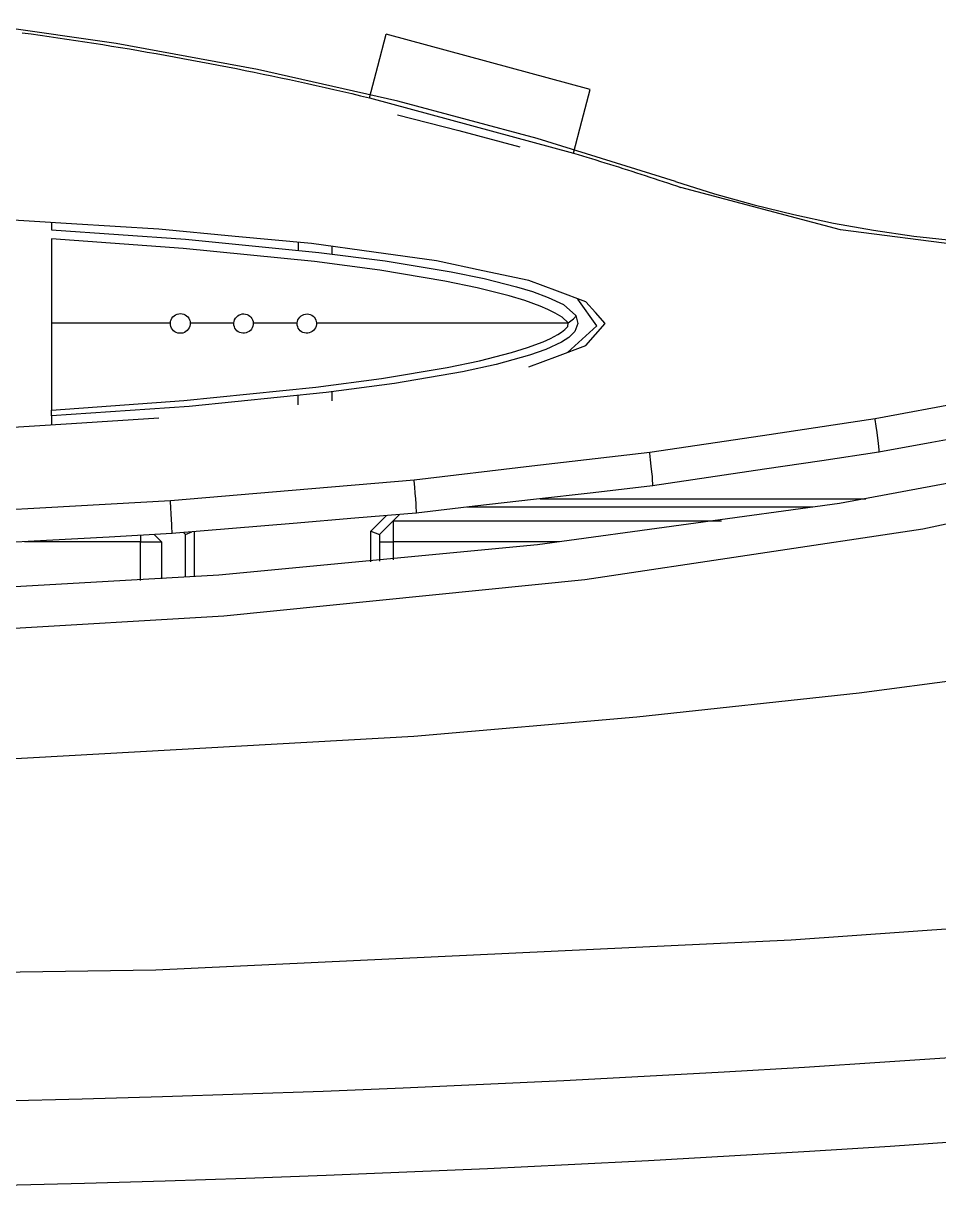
# Model space of a CAD drawing. Header units: millimetres. Extents: x 10547 to 11305, y 9897 to 10391.
# Drawn here: x 11050.4955 to 11050.8192, y 10069.6829 to 10070.0957 of the extents above; entities that cross this region are included whole.
import ezdxf

# ---------------------------------------------------------------- set-up
doc = ezdxf.new("R2010")
doc.units = ezdxf.units.MM
doc.layers.add('LG-AIRCON', color=240, linetype='Continuous')
doc.layers.add('LG-실내기', color=6, linetype='Continuous')

# ---------------------------------------------------------------- blocks, each defined once
blk = doc.blocks.new('15215')
at = {"layer": 'LG-실내기', "color": 0, "linetype": 'Continuous'}
for p, q in [((-7127.438, 12595.359), (-7134.191, 12596.319)), ((-7131.905, 12595.875), (-7131.48, 12595.816)), ((-7131.48, 12595.816), (-7131.055, 12595.757)), ((-7115.027, 12594.293), (-7114.629, 12595.8)), ((-7109.783, 12594.488), (-7114.629, 12595.8)), ((-7131.055, 12595.757), (-7130.63, 12595.696)), ((-7130.63, 12595.696), (-7130.205, 12595.634)), ((-7130.205, 12595.634), (-7129.781, 12595.571)), ((-7129.781, 12595.571), (-7129.356, 12595.507)), ((-7129.356, 12595.507), (-7128.932, 12595.442)), ((-7128.932, 12595.442), (-7128.508, 12595.376)), ((-7128.508, 12595.376), (-7128.084, 12595.309)), ((-7128.084, 12595.309), (-7127.66, 12595.241)), ((-7127.66, 12595.241), (-7127.236, 12595.171)), ((-7120.733, 12594.129), (-7127.438, 12595.359)), ((-7127.236, 12595.171), (-7126.812, 12595.101)), ((-7126.812, 12595.101), (-7126.389, 12595.029)), ((-7126.389, 12595.029), (-7125.965, 12594.956)), ((-7125.965, 12594.956), (-7125.542, 12594.883)), ((-7125.542, 12594.883), (-7125.119, 12594.808)), ((-7125.119, 12594.808), (-7124.696, 12594.732)), ((-7124.696, 12594.732), (-7124.273, 12594.655)), ((-7124.273, 12594.655), (-7123.85, 12594.577)), ((-7123.85, 12594.577), (-7123.428, 12594.497)), ((-7123.428, 12594.497), (-7123.005, 12594.417)), ((-7123.005, 12594.417), (-7122.583, 12594.336)), ((-7122.583, 12594.336), (-7122.161, 12594.253)), ((-7122.161, 12594.253), (-7121.739, 12594.17)), ((-7121.739, 12594.17), (-7121.317, 12594.085)), ((-7114.075, 12592.63), (-7120.733, 12594.129)), ((-7115.426, 12592.786), (-7115.027, 12594.293)), ((-7104.94, 12593.176), (-7109.783, 12594.488)), ((-7121.317, 12594.085), (-7120.895, 12593.999)), ((-7120.895, 12593.999), (-7120.474, 12593.912)), ((-7120.474, 12593.912), (-7120.052, 12593.825)), ((-7120.052, 12593.825), (-7119.631, 12593.736)), ((-7119.631, 12593.736), (-7119.21, 12593.646)), ((-7119.21, 12593.646), (-7118.789, 12593.554)), ((-7118.789, 12593.554), (-7118.368, 12593.462)), ((-7118.368, 12593.462), (-7117.947, 12593.369)), ((-7117.947, 12593.369), (-7117.527, 12593.274)), ((-7117.527, 12593.274), (-7117.106, 12593.178)), ((-7117.106, 12593.178), (-7116.686, 12593.082)), ((-7116.686, 12593.082), (-7116.265, 12592.984)), ((-7105.339, 12591.668), (-7104.94, 12593.176)), ((-7116.265, 12592.984), (-7115.845, 12592.885)), ((-7115.845, 12592.885), (-7115.426, 12592.786)), ((-7115.426, 12592.786), (-7110.581, 12591.473)), ((-7107.465, 12590.86), (-7114.075, 12592.63)), ((-7114.091, 12591.977), (-7111.182, 12591.232)), ((-7110.581, 12591.473), (-7105.737, 12590.161)), ((-7105.737, 12590.161), (-7105.339, 12591.668)), ((-7111.182, 12591.232), (-7108.281, 12590.458)), ((-7100.904, 12588.816), (-7107.465, 12590.86)), ((-7105.737, 12590.161), (-7105.524, 12590.096)), ((-7105.524, 12590.096), (-7105.31, 12590.031)), ((-7105.31, 12590.031), (-7105.097, 12589.966)), ((-7105.097, 12589.966), (-7104.883, 12589.9)), ((-7104.883, 12589.9), (-7104.67, 12589.834)), ((-7104.67, 12589.834), (-7104.457, 12589.768)), ((-7104.457, 12589.768), (-7104.244, 12589.701)), ((-7104.244, 12589.701), (-7104.031, 12589.634)), ((-7104.031, 12589.634), (-7103.818, 12589.567)), ((-7103.818, 12589.567), (-7103.605, 12589.5)), ((-7103.605, 12589.5), (-7103.392, 12589.432)), ((-7103.392, 12589.432), (-7103.18, 12589.364)), ((-7103.18, 12589.364), (-7102.967, 12589.296)), ((-7102.967, 12589.296), (-7102.755, 12589.227)), ((-7102.755, 12589.227), (-7102.542, 12589.158)), ((-7102.542, 12589.158), (-7102.33, 12589.089)), ((-7102.33, 12589.089), (-7102.118, 12589.02)), ((-7102.118, 12589.02), (-7101.906, 12588.95)), ((-7101.906, 12588.95), (-7101.694, 12588.88)), ((-7101.694, 12588.88), (-7101.482, 12588.81)), ((-7101.482, 12588.81), (-7101.27, 12588.74)), ((-7101.27, 12588.74), (-7101.059, 12588.669)), ((-7101.059, 12588.669), (-7100.847, 12588.598)), ((-7100.904, 12588.816), (-7099.041, 12588.228)), ((-7100.847, 12588.598), (-7100.636, 12588.526)), ((-7093.06, 12586.513), (-7100.636, 12588.526)), ((-7099.041, 12588.228), (-7097.169, 12587.702)), ((-7097.169, 12587.702), (-7095.287, 12587.24)), ((-7129.567, 12586.807), (-7133.719, 12587.069)), ((-7095.287, 12587.24), (-7093.395, 12586.839)), ((-7130.509, 12586.867), (-7130.509, 12586.509)), ((-7130.509, 12586.509), (-7124.158, 12586.068)), ((-7125.417, 12586.546), (-7129.567, 12586.807)), ((-7121.793, 12586.204), (-7125.417, 12586.546)), ((-7093.395, 12586.839), (-7091.493, 12586.499)), ((-7085.308, 12585.508), (-7093.06, 12586.513)), ((-7091.493, 12586.499), (-7089.582, 12586.221)), ((-7124.257, 12585.638), (-7130.509, 12586.088)), ((-7130.509, 12586.088), (-7130.509, 12584.099)), ((-7124.158, 12586.068), (-7117.827, 12585.445)), ((-7118.171, 12585.861), (-7121.793, 12586.204)), ((-7118.809, 12585.921), (-7118.809, 12585.556)), ((-7115.208, 12585.45), (-7118.171, 12585.861)), ((-7089.582, 12586.221), (-7087.661, 12586.005)), ((-7118.027, 12585.006), (-7124.257, 12585.638)), ((-7117.827, 12585.445), (-7114.673, 12585.038)), ((-7117.209, 12585.728), (-7117.209, 12585.371)), ((-7112.245, 12585.039), (-7115.208, 12585.45)), ((-7114.924, 12584.595), (-7118.027, 12585.006)), ((-7114.673, 12585.038), (-7111.539, 12584.521)), ((-7110.048, 12584.574), (-7112.245, 12585.039)), ((-7111.842, 12584.078), (-7114.924, 12584.595)), ((-7111.539, 12584.521), (-7109.982, 12584.203)), ((-7107.852, 12584.11), (-7110.048, 12584.574)), ((-7109.982, 12584.203), (-7108.444, 12583.815)), ((-7130.509, 12584.099), (-7130.509, 12582.095)), ((-7110.312, 12583.762), (-7111.842, 12584.078)), ((-7108.797, 12583.382), (-7110.312, 12583.762)), ((-7108.444, 12583.815), (-7107.686, 12583.583)), ((-7106.501, 12583.608), (-7107.852, 12584.11)), ((-7107.686, 12583.583), (-7106.944, 12583.307)), ((-7105.151, 12583.106), (-7106.501, 12583.608)), ((-7108.051, 12583.156), (-7108.797, 12583.382)), ((-7107.318, 12582.893), (-7108.051, 12583.156)), ((-7106.944, 12583.307), (-7106.217, 12582.969)), ((-7104.623, 12581.958), (-7105.532, 12583.232)), ((-7104.695, 12582.586), (-7105.151, 12583.106)), ((-7124.69, 12582.44), (-7124.623, 12582.484)), ((-7124.623, 12582.484), (-7124.55, 12582.516)), ((-7124.55, 12582.516), (-7124.473, 12582.536)), ((-7124.473, 12582.536), (-7124.394, 12582.542)), ((-7124.394, 12582.542), (-7124.315, 12582.535)), ((-7124.315, 12582.535), (-7124.238, 12582.515)), ((-7124.238, 12582.515), (-7124.167, 12582.483)), ((-7124.167, 12582.483), (-7124.101, 12582.439)), ((-7121.611, 12582.474), (-7121.539, 12582.505)), ((-7121.539, 12582.505), (-7121.463, 12582.523)), ((-7121.463, 12582.523), (-7121.386, 12582.529)), ((-7121.386, 12582.529), (-7121.309, 12582.521)), ((-7121.309, 12582.521), (-7121.234, 12582.501)), ((-7121.234, 12582.501), (-7121.165, 12582.468)), ((-7118.605, 12582.47), (-7118.534, 12582.501)), ((-7118.534, 12582.501), (-7118.459, 12582.519)), ((-7118.459, 12582.519), (-7118.382, 12582.524)), ((-7118.382, 12582.524), (-7118.306, 12582.516)), ((-7118.306, 12582.516), (-7118.232, 12582.496)), ((-7118.232, 12582.496), (-7118.163, 12582.463)), ((-7106.959, 12582.74), (-7107.318, 12582.893)), ((-7106.61, 12582.567), (-7106.959, 12582.74)), ((-7106.273, 12582.366), (-7106.61, 12582.567)), ((-7106.217, 12582.969), (-7105.629, 12582.448)), ((-7104.239, 12582.065), (-7104.695, 12582.586)), ((-7130.509, 12582.095), (-7127.69, 12582.095)), ((-7130.509, 12582.095), (-7130.509, 12579.97)), ((-7127.69, 12582.095), (-7124.871, 12582.095)), ((-7124.871, 12582.095), (-7124.859, 12582.174)), ((-7124.871, 12582.048), (-7124.871, 12582.095)), ((-7124.866, 12582.001), (-7124.871, 12582.048)), ((-7124.848, 12581.924), (-7124.866, 12582.001)), ((-7124.859, 12582.174), (-7124.834, 12582.25)), ((-7124.818, 12581.851), (-7124.848, 12581.924)), ((-7124.834, 12582.25), (-7124.797, 12582.321)), ((-7124.797, 12582.321), (-7124.748, 12582.385)), ((-7124.748, 12582.385), (-7124.69, 12582.44)), ((-7124.101, 12582.439), (-7124.045, 12582.385)), ((-7124.045, 12582.385), (-7123.997, 12582.321)), ((-7123.997, 12582.321), (-7123.962, 12582.251)), ((-7123.949, 12581.938), (-7123.979, 12581.864)), ((-7123.962, 12582.251), (-7123.938, 12582.175)), ((-7123.932, 12582.016), (-7123.949, 12581.938)), ((-7123.938, 12582.175), (-7123.928, 12582.095)), ((-7123.928, 12582.095), (-7123.932, 12582.016)), ((-7123.928, 12582.095), (-7122.893, 12582.095)), ((-7122.893, 12582.095), (-7121.858, 12582.095)), ((-7121.858, 12582.095), (-7121.845, 12582.173)), ((-7121.858, 12582.045), (-7121.858, 12582.095)), ((-7121.853, 12581.995), (-7121.858, 12582.045)), ((-7121.835, 12581.92), (-7121.853, 12581.995)), ((-7121.845, 12582.173), (-7121.82, 12582.247)), ((-7121.82, 12582.247), (-7121.783, 12582.316)), ((-7121.783, 12582.316), (-7121.735, 12582.378)), ((-7121.735, 12582.378), (-7121.677, 12582.431)), ((-7121.677, 12582.431), (-7121.611, 12582.474)), ((-7121.165, 12582.468), (-7121.101, 12582.425)), ((-7121.101, 12582.425), (-7121.046, 12582.371)), ((-7121.046, 12582.371), (-7121.001, 12582.308)), ((-7121.001, 12582.308), (-7120.966, 12582.239)), ((-7120.954, 12581.941), (-7120.983, 12581.868)), ((-7120.966, 12582.239), (-7120.945, 12582.168)), ((-7120.938, 12582.017), (-7120.954, 12581.941)), ((-7120.945, 12582.168), (-7120.935, 12582.095)), ((-7120.935, 12582.095), (-7120.938, 12582.017)), ((-7120.935, 12582.095), (-7119.894, 12582.095)), ((-7119.894, 12582.095), (-7118.852, 12582.095)), ((-7118.852, 12582.095), (-7118.839, 12582.172)), ((-7118.852, 12582.044), (-7118.852, 12582.095)), ((-7118.847, 12581.993), (-7118.852, 12582.044)), ((-7118.829, 12581.918), (-7118.847, 12581.993)), ((-7118.839, 12582.172), (-7118.814, 12582.246)), ((-7118.814, 12582.246), (-7118.777, 12582.314)), ((-7118.777, 12582.314), (-7118.729, 12582.376)), ((-7118.729, 12582.376), (-7118.671, 12582.428)), ((-7118.671, 12582.428), (-7118.605, 12582.47)), ((-7118.163, 12582.463), (-7118.101, 12582.419)), ((-7118.101, 12582.419), (-7118.046, 12582.366)), ((-7118.046, 12582.366), (-7118.001, 12582.304)), ((-7118.001, 12582.304), (-7117.968, 12582.235)), ((-7117.956, 12581.942), (-7117.985, 12581.869)), ((-7117.968, 12582.235), (-7117.947, 12582.166)), ((-7117.94, 12582.018), (-7117.956, 12581.942)), ((-7117.947, 12582.166), (-7117.938, 12582.095)), ((-7117.938, 12582.095), (-7117.94, 12582.018)), ((-7117.938, 12582.095), (-7111.964, 12582.095)), ((-7111.964, 12582.095), (-7105.997, 12582.095)), ((-7105.997, 12582.095), (-7106.273, 12582.366)), ((-7106.153, 12581.78), (-7106.009, 12581.93)), ((-7106.028, 12580.69), (-7104.623, 12581.958)), ((-7106.009, 12581.93), (-7105.992, 12582.097)), ((-7105.992, 12582.097), (-7105.995, 12582.096)), ((-7105.992, 12582.097), (-7105.923, 12582.145)), ((-7105.923, 12582.145), (-7105.858, 12582.194)), ((-7105.858, 12582.194), (-7105.798, 12582.242)), ((-7105.798, 12582.242), (-7105.745, 12582.288)), ((-7105.745, 12582.288), (-7105.7, 12582.33)), ((-7105.7, 12582.33), (-7105.665, 12582.368)), ((-7105.527, 12582.064), (-7105.669, 12581.689)), ((-7105.665, 12582.368), (-7105.641, 12582.4)), ((-7105.641, 12582.4), (-7105.628, 12582.426)), ((-7105.627, 12582.443), (-7105.629, 12582.448)), ((-7105.629, 12582.448), (-7105.527, 12582.064)), ((-7105.628, 12582.426), (-7105.627, 12582.432)), ((-7105.626, 12582.437), (-7105.627, 12582.443)), ((-7105.627, 12582.432), (-7105.626, 12582.437)), ((-7104.695, 12581.545), (-7104.239, 12582.065)), ((-7124.775, 12581.785), (-7124.818, 12581.851)), ((-7124.722, 12581.727), (-7124.775, 12581.785)), ((-7124.66, 12581.679), (-7124.722, 12581.727)), ((-7124.591, 12581.642), (-7124.66, 12581.679)), ((-7124.517, 12581.617), (-7124.591, 12581.642)), ((-7124.439, 12581.605), (-7124.517, 12581.617)), ((-7124.359, 12581.605), (-7124.439, 12581.605)), ((-7124.281, 12581.619), (-7124.359, 12581.605)), ((-7124.206, 12581.646), (-7124.281, 12581.619)), ((-7124.136, 12581.685), (-7124.206, 12581.646)), ((-7124.074, 12581.736), (-7124.136, 12581.685)), ((-7124.021, 12581.796), (-7124.074, 12581.736)), ((-7123.979, 12581.864), (-7124.021, 12581.796)), ((-7121.804, 12581.849), (-7121.835, 12581.92)), ((-7121.762, 12581.784), (-7121.804, 12581.849)), ((-7121.71, 12581.728), (-7121.762, 12581.784)), ((-7121.649, 12581.681), (-7121.71, 12581.728)), ((-7121.581, 12581.646), (-7121.649, 12581.681)), ((-7121.508, 12581.622), (-7121.581, 12581.646)), ((-7121.432, 12581.61), (-7121.508, 12581.622)), ((-7121.354, 12581.611), (-7121.432, 12581.61)), ((-7121.278, 12581.626), (-7121.354, 12581.611)), ((-7121.205, 12581.653), (-7121.278, 12581.626)), ((-7121.137, 12581.692), (-7121.205, 12581.653)), ((-7121.076, 12581.741), (-7121.137, 12581.692)), ((-7121.024, 12581.801), (-7121.076, 12581.741)), ((-7120.983, 12581.868), (-7121.024, 12581.801)), ((-7118.798, 12581.848), (-7118.829, 12581.918)), ((-7118.757, 12581.784), (-7118.798, 12581.848)), ((-7118.705, 12581.728), (-7118.757, 12581.784)), ((-7118.645, 12581.682), (-7118.705, 12581.728)), ((-7118.577, 12581.647), (-7118.645, 12581.682)), ((-7118.505, 12581.623), (-7118.577, 12581.647)), ((-7118.429, 12581.612), (-7118.505, 12581.623)), ((-7118.352, 12581.614), (-7118.429, 12581.612)), ((-7118.276, 12581.628), (-7118.352, 12581.614)), ((-7118.204, 12581.655), (-7118.276, 12581.628)), ((-7118.136, 12581.694), (-7118.204, 12581.655)), ((-7118.076, 12581.744), (-7118.136, 12581.694)), ((-7118.025, 12581.802), (-7118.076, 12581.744)), ((-7117.985, 12581.869), (-7118.025, 12581.802)), ((-7106.825, 12581.366), (-7106.477, 12581.552)), ((-7106.477, 12581.552), (-7106.31, 12581.659)), ((-7105.966, 12581.406), (-7106.314, 12581.185)), ((-7106.31, 12581.659), (-7106.153, 12581.78)), ((-7105.669, 12581.689), (-7105.966, 12581.406)), ((-7105.151, 12581.024), (-7104.695, 12581.545)), ((-7108.674, 12580.697), (-7107.921, 12580.93)), ((-7107.921, 12580.93), (-7107.184, 12581.205)), ((-7107.054, 12580.836), (-7107.825, 12580.563)), ((-7107.184, 12581.205), (-7106.825, 12581.366)), ((-7106.314, 12581.185), (-7107.054, 12580.836)), ((-7106.501, 12580.523), (-7105.151, 12581.024)), ((-7111.741, 12579.985), (-7110.199, 12580.306)), ((-7110.199, 12580.306), (-7108.674, 12580.697)), ((-7107.825, 12580.563), (-7109.402, 12580.122)), ((-7107.852, 12580.021), (-7106.501, 12580.523)), ((-7130.509, 12579.97), (-7130.509, 12577.955)), ((-7114.845, 12579.46), (-7111.741, 12579.985)), ((-7111.001, 12579.774), (-7114.226, 12579.218)), ((-7109.402, 12580.122), (-7111.001, 12579.774)), ((-7117.966, 12579.045), (-7114.845, 12579.46)), ((-7114.226, 12579.218), (-7117.47, 12578.788)), ((-7124.229, 12578.408), (-7117.966, 12579.045)), ((-7117.47, 12578.788), (-7123.981, 12578.137)), ((-7118.809, 12578.209), (-7118.809, 12578.635)), ((-7117.209, 12578.82), (-7117.209, 12578.403)), ((-7130.509, 12577.955), (-7124.229, 12578.408)), ((-7123.981, 12578.137), (-7130.509, 12577.682)), ((-7091.422, 12577.559), (-7086.363, 12578.503)), ((-7130.509, 12577.935), (-7130.509, 12577.955)), ((-7130.509, 12577.916), (-7130.509, 12577.935)), ((-7130.509, 12577.849), (-7130.509, 12577.916)), ((-7130.509, 12577.791), (-7130.509, 12577.849)), ((-7130.509, 12577.744), (-7130.509, 12577.791)), ((-7130.509, 12577.71), (-7130.509, 12577.744)), ((-7130.509, 12577.689), (-7130.509, 12577.71)), ((-7130.509, 12577.682), (-7130.509, 12577.689)), ((-7130.509, 12577.682), (-7130.509, 12577.264)), ((-7129.568, 12577.323), (-7125.417, 12577.585)), ((-7096.771, 12576.758), (-7091.422, 12577.559)), ((-7091.418, 12577.536), (-7091.422, 12577.559)), ((-7091.415, 12577.513), (-7091.418, 12577.536)), ((-7091.366, 12577.194), (-7091.415, 12577.513)), ((-7133.719, 12577.062), (-7129.568, 12577.323)), ((-7091.323, 12576.896), (-7091.366, 12577.194)), ((-7102.122, 12575.957), (-7096.771, 12576.758)), ((-7091.287, 12576.628), (-7091.323, 12576.896)), ((-7091.259, 12576.397), (-7091.287, 12576.628)), ((-7091.24, 12576.21), (-7091.259, 12576.397)), ((-7088.733, 12576.418), (-7091.239, 12575.955)), ((-7086.226, 12576.881), (-7088.733, 12576.418)), ((-7107.713, 12575.307), (-7102.122, 12575.957)), ((-7102.119, 12575.933), (-7102.122, 12575.957)), ((-7102.116, 12575.909), (-7102.119, 12575.933)), ((-7102.078, 12575.596), (-7102.116, 12575.909)), ((-7091.239, 12575.955), (-7093.955, 12575.553)), ((-7093.119, 12573.548), (-7079.815, 12576)), ((-7091.23, 12576.072), (-7091.24, 12576.21)), ((-7091.239, 12575.955), (-7091.23, 12575.986)), ((-7091.23, 12575.986), (-7091.23, 12576.072)), ((-7089.154, 12572.325), (-7071.668, 12576.042)), ((-7113.305, 12574.657), (-7107.713, 12575.307)), ((-7102.045, 12575.304), (-7102.078, 12575.596)), ((-7102.017, 12575.036), (-7102.045, 12575.304)), ((-7093.955, 12575.553), (-7096.67, 12575.151)), ((-7101.995, 12574.805), (-7102.017, 12575.036)), ((-7101.981, 12574.618), (-7101.995, 12574.805)), ((-7099.326, 12574.757), (-7101.982, 12574.364)), ((-7096.67, 12575.151), (-7099.326, 12574.757)), ((-7124.869, 12573.671), (-7119.086, 12574.164)), ((-7119.086, 12574.164), (-7113.305, 12574.657)), ((-7113.303, 12574.632), (-7113.305, 12574.657)), ((-7113.3, 12574.607), (-7113.303, 12574.632)), ((-7113.273, 12574.301), (-7113.3, 12574.607)), ((-7113.248, 12574.013), (-7113.273, 12574.301)), ((-7101.982, 12574.364), (-7104.811, 12574.038)), ((-7101.982, 12574.364), (-7101.974, 12574.394)), ((-7101.973, 12574.479), (-7101.981, 12574.618)), ((-7101.974, 12574.394), (-7101.973, 12574.479)), ((-7130.787, 12573.339), (-7124.869, 12573.671)), ((-7124.867, 12573.645), (-7124.869, 12573.671)), ((-7124.865, 12573.62), (-7124.867, 12573.645)), ((-7124.846, 12573.318), (-7124.865, 12573.62)), ((-7113.227, 12573.745), (-7113.248, 12574.013)), ((-7113.211, 12573.513), (-7113.227, 12573.745)), ((-7107.64, 12573.713), (-7110.421, 12573.393)), ((-7104.811, 12574.038), (-7107.64, 12573.713)), ((-7107.314, 12573.75), (-7091.87, 12573.75)), ((-7136.707, 12573.008), (-7130.787, 12573.339)), ((-7124.829, 12573.035), (-7124.846, 12573.318)), ((-7113.202, 12573.073), (-7116.119, 12572.827)), ((-7113.2, 12573.326), (-7113.211, 12573.513)), ((-7110.421, 12573.393), (-7113.202, 12573.073)), ((-7113.202, 12573.073), (-7113.195, 12573.102)), ((-7113.195, 12573.187), (-7113.2, 12573.326)), ((-7113.195, 12573.102), (-7113.195, 12573.187)), ((-7094.374, 12573.35), (-7110.79, 12573.35)), ((-7107.449, 12571.585), (-7093.119, 12573.548)), ((-7124.815, 12572.765), (-7124.829, 12573.035)), ((-7124.803, 12572.534), (-7124.815, 12572.765)), ((-7124.796, 12572.346), (-7124.803, 12572.534)), ((-7119.037, 12572.58), (-7121.917, 12572.337)), ((-7116.119, 12572.827), (-7119.037, 12572.58)), ((-7115.349, 12572.216), (-7114.611, 12572.954)), ((-7113.993, 12573.006), (-7114.949, 12572.05)), ((-7114.292, 12572.707), (-7114.292, 12571.707)), ((-7114.292, 12572.707), (-7098.708, 12572.707)), ((-7124.798, 12572.094), (-7127.777, 12571.929)), ((-7126.292, 12572.011), (-7126.292, 12571.707)), ((-7125.633, 12572.048), (-7125.292, 12571.707)), ((-7121.917, 12572.337), (-7124.798, 12572.094)), ((-7124.798, 12572.094), (-7124.793, 12572.123)), ((-7124.793, 12572.208), (-7124.796, 12572.346)), ((-7124.793, 12572.123), (-7124.793, 12572.208)), ((-7124.149, 12572.05), (-7124.24, 12572.141)), ((-7124.149, 12572.05), (-7123.849, 12572.174)), ((-7124.149, 12570.027), (-7124.149, 12572.05)), ((-7123.749, 12572.183), (-7123.749, 12570.056)), ((-7115.349, 12570.757), (-7115.349, 12572.216)), ((-7115.349, 12572.216), (-7114.949, 12572.05)), ((-7114.949, 12572.05), (-7114.949, 12570.795)), ((-7105.196, 12569.918), (-7089.154, 12572.325)), ((-7130.756, 12571.764), (-7133.711, 12571.601)), ((-7126.292, 12571.707), (-7131.792, 12571.707)), ((-7127.777, 12571.929), (-7130.756, 12571.764)), ((-7126.292, 12569.878), (-7126.292, 12571.707)), ((-7126.292, 12571.707), (-7125.292, 12571.707)), ((-7125.292, 12571.707), (-7125.292, 12569.946)), ((-7122.569, 12570.144), (-7107.449, 12571.585)), ((-7114.949, 12571.707), (-7114.292, 12571.707)), ((-7114.292, 12571.707), (-7114.292, 12570.858)), ((-7106.409, 12571.707), (-7114.292, 12571.707)), ((-7138.233, 12569.247), (-7122.569, 12570.144)), ((-7122.329, 12568.193), (-7105.196, 12569.918)), ((-7138.898, 12567.228), (-7122.329, 12568.193)), ((-7092.173, 12564.54), (-7081.648, 12565.933)), ((-7102.729, 12563.399), (-7092.173, 12564.54)), ((-7113.309, 12562.488), (-7102.729, 12563.399)), ((-7134.509, 12561.296), (-7113.309, 12562.488)), ((-7080.351, 12553.883), (-7095.406, 12552.795)), ((-7095.406, 12552.795), (-7125.558, 12551.372)), ((-7125.558, 12551.372), (-7155.739, 12550.907))]:
    blk.add_line(p, q, dxfattribs=at)
for radius in [996, 1000]:
    blk.add_arc((-7155.739, 13540.907), radius, 255.930132, 284.069868, dxfattribs=at)

msp = doc.modelspace()

# ---------------------------------------------------------------- block references
at = {"layer": 'LG-AIRCON', "xscale": 0.007449840356167105, "yscale": 0.007449840356167105, "zscale": 0.007449840356167105}
msp.add_blockref('15215', (11103.62667, 9976.25514), dxfattribs=at)

doc.saveas('drawing.dxf')
